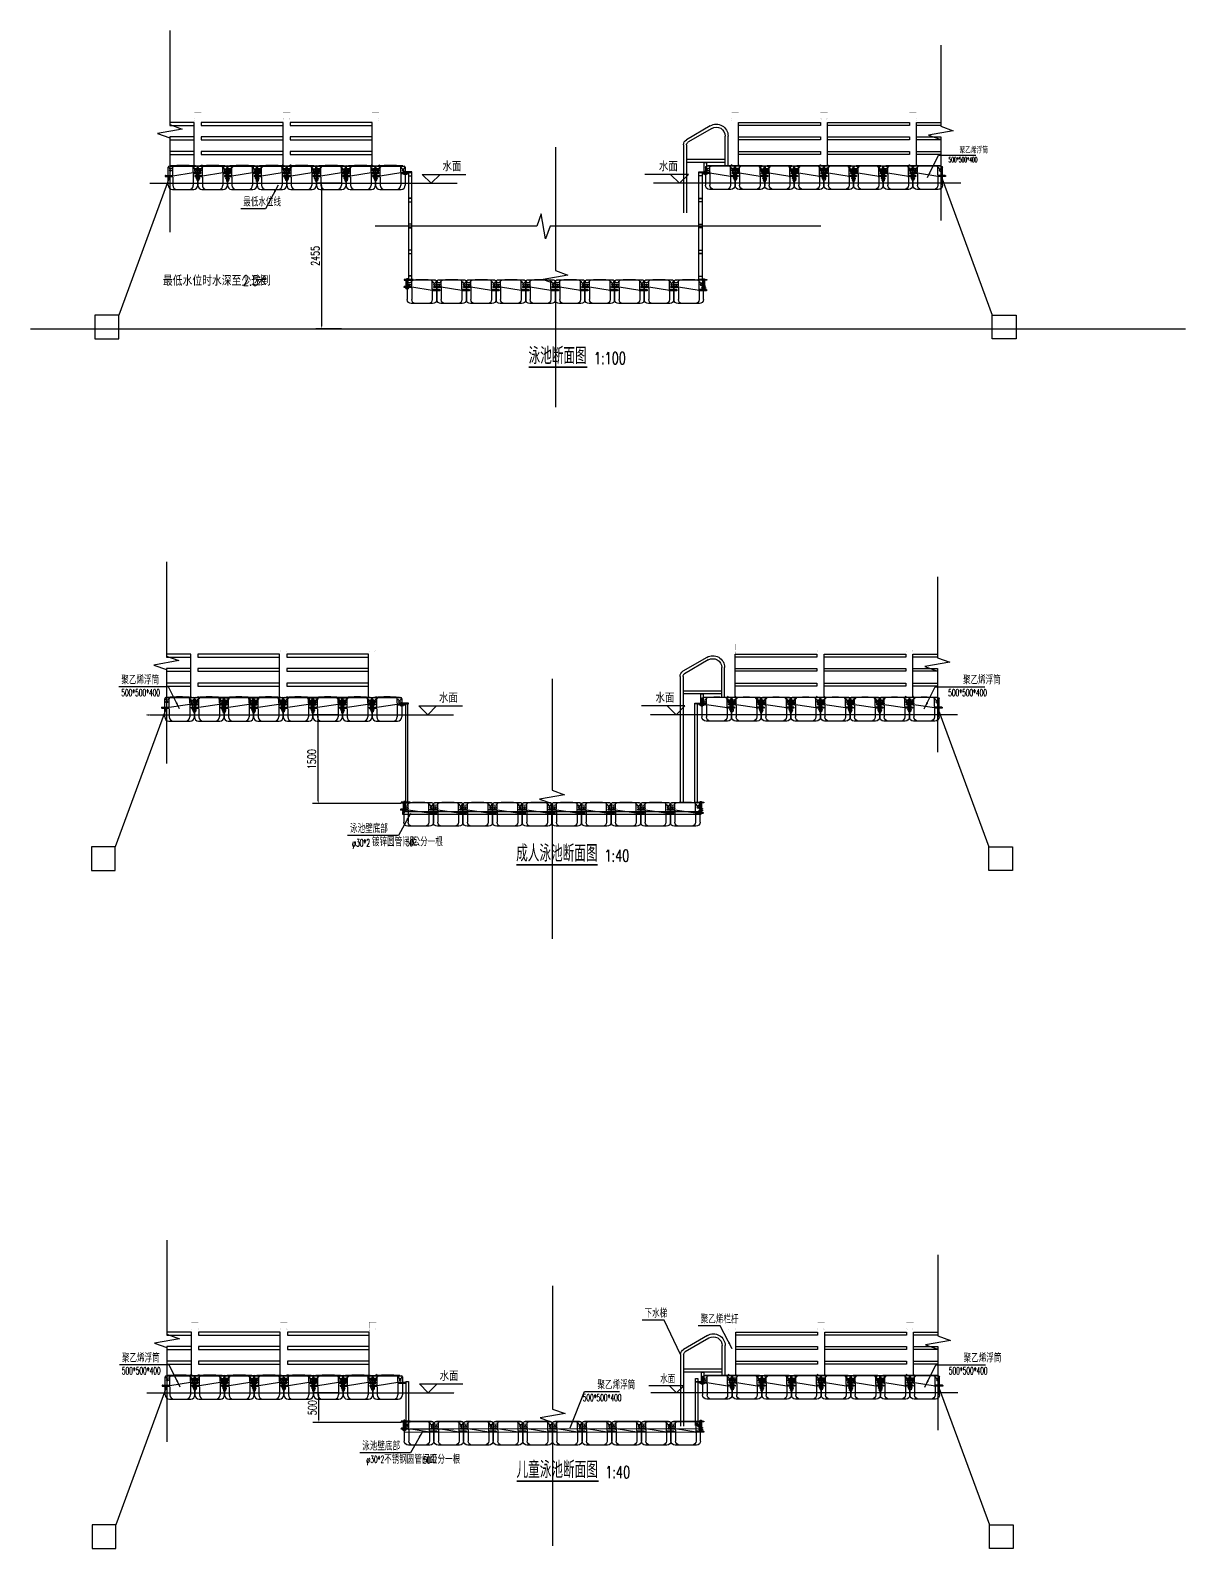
# Model space of a CAD drawing. Header units: millimetres. Extents: x 20612 to 342768, y 65775 to 156976.
# Drawn here: x 295787 to 315279, y 92150 to 117776 of the extents above; entities that cross this region are included whole.
import ezdxf

# ---------------------------------------------------------------- set-up
doc = ezdxf.new("R2010")
doc.units = ezdxf.units.MM
doc.header["$LTSCALE"] = 10
doc.linetypes.add('Master Plan$0$DASHED', pattern=[0.75, 0.5, -0.25])
for name, color, linetype in [('50钢管', 3, 'Continuous'), ('CAMERA', 6, 'Continuous'), ('DIM_ELEV', 3, 'Continuous'), ('DIM_LEAD', 3, 'Continuous'), ('DIM_SYMB', 3, 'Continuous'), ('PUB_TEXT', 7, 'Continuous'), ('W-FLOAT_BOWL浮筒', 253, 'Continuous'), ('W-PLASTIC_RAILINGS塑木栏杆', 6, 'Continuous'), ('W-STEEL_FRAME钢架', 3, 'Continuous'), ('W-STEEL_KEEL钢龙骨', 5, 'Continuous'), ('景-通用-文字', 7, 'Continuous'), ('栏杆', 130, 'Continuous')]:
    doc.layers.add(name, color=color, linetype=linetype)
doc.styles.add('_TCH_DIM', font='SIMPLEX.shx', dxfattribs={"bigfont": 'hztxt.shx'})
doc.styles.get("Standard").update_dxf_attribs({"font": 'simplex.shx', "width": 0.8, "bigfont": 'hztxt.shx'})
doc.styles.add('STANDARD_T3', font='simplex.shx', dxfattribs={"width": 0.7, "bigfont": 'hztxt.shx'})
doc.dimstyles.new('W&&40', dxfattribs={"dimtxt": 140, "dimasz": 40, "dimexe": 100, "dimexo": 120, "dimgap": 40, "dimtad": 1, "dimdec": 0, "dimzin": 0, "dimdsep": 46, "dimtxsty": 'STANDARD_T3', "dimcen": 0.09, "dimclrd": 1, "dimclre": 1, "dimclrt": 7, "dimazin": 2, "dimtfac": 1, "dimtdec": 0, "dimtix": 1, "dimtmove": 2, "dimatfit": 3, "dimfxl": 100, "dimtolj": 1, "dimtzin": 0, "dimarcsym": 0})

# ---------------------------------------------------------------- blocks, each defined once
blk = doc.blocks.new('$matou$00000005')
at = {"ltscale": 0.5}
for p, q in [((-302, 27, 0), (-302, 17, 0)), ((302, 81, 0), (302, 71, 0))]:
    blk.add_line(p, q, dxfattribs=at)
for p, q in [((-302, 22, 0), (-174, 22, 0)), ((-298, 31, 0), (-184, 31, 0)), ((-298, 13, 0), (-184, 13, 0)), ((-250, 31, 0), (-250, 171, 0)), ((-250, -134, 0), (-250, 13, 0)), ((-230, 191, 0), (230, 191, 0)), ((-209, 193, 0), (208, 193, 0)), ((-209, 193, 0), (-209, 191, 0)), ((-174, 41, 0), (-174, 171, 0)), ((174, 76, 0), (-174, 22, 0)), ((-174, 3, 0), (-174, -134, 0)), ((174, 95, 0), (174, 171, 0)), ((174, 76, 0), (302, 76, 0)), ((174, 57, 0), (174, -134, 0)), ((184, 85, 0), (298, 85, 0)), ((184, 67, 0), (298, 67, 0)), ((208, 193, 0), (208, 191, 0)), ((250, 171, 0), (250, 85, 0)), ((250, 67, 0), (250, -134, 0)), ((-180, -204, 0), (180, -204, 0))]:
    blk.add_line(p, q)
for centre, start, end in [((-298, 27, 0), 90, 180), ((298, 81, 0), 0, 90)]:
    blk.add_arc(centre, 4, start, end, dxfattribs=at)
for centre, radius, start, end in [((-298, 17, 0), 4, 180, 270), ((-230, 171, 0), 20, 90, 180), ((0, -1972, 0), 2175, 84.5043, 95.4957), ((-184, 41, 0), 10, 270, 0), ((-184, 3, 0), 10, 0, 90), ((-154, 171, 0), 20, 90, 180), ((154, 171, 0), 20, 0, 90), ((184, 95, 0), 10, 180, 270), ((184, 57, 0), 10, 90, 180), ((230, 171, 0), 20, 0, 90), ((298, 71, 0), 4, 270, 0), ((-180, -134, 0), 70, 180, 270), ((-104, -134, 0), 70, 180, 270), ((104, -134, 0), 70, 270, 0), ((180, -134, 0), 70, 270, 0)]:
    blk.add_arc(centre, radius, start, end)
at = {"extrusion": (0, 0, -1)}
blk.add_ellipse((-212, 171, 0), major_axis=(-30.4, 0), ratio=0.921809, start_param=3.141593, end_param=6.283185, dxfattribs=at)
blk.add_ellipse((-212, 117, 0), major_axis=(-16, 0), ratio=0.75)
blk.add_ellipse((212, 172, 0), major_axis=(30.4, 0.1), ratio=0.921809, start_param=3.141593, end_param=6.283185)
blk.add_ellipse((212, 117, 0), major_axis=(16, 0), ratio=0.75, dxfattribs=at)
blk = doc.blocks.new('*U476')
at = {"layer": 'W-FLOAT_BOWL浮筒'}
blk.add_blockref('$matou$00000005', (0, 0, 0), dxfattribs=at)
blk = doc.blocks.new('*U477')
at = {"color": 0, "linetype": 'ByBlock', "lineweight": -2, "transparency": 16777216}
for p in [(0, 0), (500, 0), (1000, 0), (1500, 0), (2000, 0), (2500, 0), (3000, 0), (3500, 0)]:
    blk.add_blockref('*U476', p, dxfattribs=at)
blk = doc.blocks.new('xdljj')
at = {"layer": 'W-FLOAT_BOWL浮筒'}
for p, q in [((-79, 262), (79, 262)), ((-78, 264), (78, 264)), ((-78, 262), (-78, 264)), ((78, 262), (78, 264)), ((-86, 244), (-56, 217)), ((-52, 197), (-52, 210)), ((-49, 170), (-28, 153)), ((-43, 214), (42, 214)), ((-29, 56), (-29, 62)), ((-26, 65), (-24, 65)), ((-24, 47), (-24, 145)), ((-24, 47), (-18, 19)), ((-24, 47), (24, 47)), ((-19, 150), (19, 150)), ((-18, 19), (-18, 17)), ((-18, 17), (-16, 17)), ((-16, 17), (16, 17)), ((-6, 56), (-6, 61)), ((6, 56), (6, 61)), ((16, 17), (18, 17)), ((24, 47), (18, 19)), ((18, 19), (18, 17)), ((24, 47), (24, 145)), ((26, 65), (24, 65)), ((49, 170), (28, 153)), ((29, 56), (29, 62)), ((52, 197), (52, 210)), ((86, 244), (56, 217))]:
    blk.add_line(p, q, dxfattribs=at)
blk.add_lwpolyline([(-6, 266), (-6, 0), (6, 0), (6, 266)], dxfattribs=at)
for points in [[(-10, 15), (10, 15), (10, 5), (-10, 5)], [(-9, 17), (9, 17), (9, 15), (-9, 15)], [(-6, 15), (6, 15), (6, 5), (-6, 5)]]:
    blk.add_lwpolyline(points, close=True, dxfattribs=at)
for centre, radius, start, end in [((-79, 252), 10, 90, 228.0009), ((0, -1237), 1503, 87.0435, 92.9565), ((79, 252), 10, 311.9991, 90), ((-44, 187), 13.5, 126.5657, 231), ((-62, 210), 10, 0, 48.0009), ((-35, 171), 31.4, 56.4166, 122.8531), ((-34, 203), 31.4, 236.1381, 303.5569), ((-43, 178), 10, 184.1479, 231), ((-26, 62), 3, 90, 180), ((-34, 145), 10, 0, 51), ((-16, 20), 2.5, 191.3099, 270), ((-25, 187), 13.5, 308.3696, 51.9011), ((-3, 61), 3, 115.3769, 180), ((0, 55), 10, 64.6231, 115.3769), ((3, 61), 3, 0, 64.6231), ((25, 187), 13.5, 128.0989, 231.6304), ((16, 20), 2.5, 270, 348.6901), ((35, 172), 31.3, 57.1287, 123.6019), ((34, 203), 31.4, 236.4385, 303.8665), ((34, 145), 10, 129, 180), ((26, 62), 3, 0, 90), ((42, 178), 10, 309, 355.8521), ((62, 210), 10, 131.9991, 180), ((44, 187), 13.5, 309, 53.4343)]:
    blk.add_arc(centre, radius, start, end, dxfattribs=at)
for centre, major_axis, start_param, end_param in [((-23, 56), (0, -9), 4.712389, 6.115737), ((0, 56), (0, 9), 1.570796, 4.712389)]:
    blk.add_ellipse(centre, major_axis=major_axis, ratio=0.666667, start_param=start_param, end_param=end_param, dxfattribs=at)
at = {"layer": 'W-FLOAT_BOWL浮筒', "extrusion": (0, 0, -1)}
blk.add_ellipse((23, 56), major_axis=(0, -9), ratio=0.666667, start_param=4.712389, end_param=6.115737, dxfattribs=at)
blk = doc.blocks.new('ljj1')
at = {"layer": 'W-FLOAT_BOWL浮筒'}
blk.add_line((-6, 53), (6, 53), dxfattribs=at)
for points in [[(-10, 53), (10, 53), (10, 63), (-10, 63)], [(-10, 15), (10, 15), (10, 5), (-10, 5)], [(-8, 53), (8, 53), (8, 63), (-8, 63)], [(-6, 15), (6, 15), (6, 5), (-6, 5)]]:
    blk.add_lwpolyline(points, close=True, dxfattribs=at)
blk.add_lwpolyline([(-6, 53), (-6, 0), (6, 0), (6, 53)], dxfattribs=at)
blk = doc.blocks.new('*U462')
at = {"layer": 'W-STEEL_KEEL钢龙骨'}
for points in [[(-30, -30), (30, -30), (30, 30), (-30, 30)], [(-28.5, -28.5), (28.5, -28.5), (28.5, 28.5), (-28.5, 28.5)]]:
    blk.add_lwpolyline(points, close=True, dxfattribs=at)
blk = doc.blocks.new('*U463')
at = {"layer": 'W-FLOAT_BOWL浮筒', "color": 0, "linetype": 'ByBlock', "lineweight": -2, "transparency": 16777216}
for p in [(0, 0), (0, -437), (0, -874), (0, -1311), (0, -1748)]:
    blk.add_blockref('*U462', p, dxfattribs=at)
blk = doc.blocks.new('jyxlg')
for p, q in [((0, -896), (0, -221)), ((-26, -917), (4, -944)), ((-19, -900), (139, -900)), ((8, -964), (8, -952)), ((11, -992), (32, -1009)), ((17, -947), (102, -947)), ((36, -1114), (36, -1016)), ((41, -1012), (79, -1012)), ((84, -1114), (84, -1016)), ((109, -992), (88, -1009)), ((112, -964), (112, -952)), ((146, -917), (116, -944)), ((31, -1106), (31, -1100)), ((34, -1096), (36, -1096)), ((36, -1114), (42, -1142)), ((36, -1114), (84, -1114)), ((44, -1144), (76, -1144)), ((54, -1106), (54, -1100)), ((66, -1106), (66, -1100)), ((84, -1114), (78, -1142)), ((86, -1096), (84, -1096)), ((89, -1106), (89, -1100))]:
    blk.add_line(p, q)
at = {"ltscale": 0.1}
for p, q in [((42, -1142), (42, -1144)), ((42, -1144), (44, -1144)), ((76, -1144), (78, -1144)), ((78, -1142), (78, -1144))]:
    blk.add_line(p, q, dxfattribs=at)
at = {"const_width": 1}
blk.add_lwpolyline([(0, 0), (120, 0), (120, -100, 1), (120, -100, 1), (120, -130), (120, -900), (0, -900), (0, -130, 1), (0, -100), (0, 0)], format="xyb", dxfattribs=at)
for centre, radius, start, end in [((-19, -910), 10, 90, 228.0009), ((-29, -872), 29.3, 283.8703, 349.7537), ((16, -974), 13.5, 126.5657, 231), ((-2, -952), 10, 0, 48.0009), ((25, -990), 31.4, 56.4166, 122.8531), ((26, -959), 31.4, 236.1381, 303.5569), ((17, -984), 10, 184.1479, 231), ((26, -1016), 10, 0, 51), ((35, -974), 13.5, 308.3696, 51.9011), ((85, -974), 13.5, 128.0989, 231.6304), ((95, -990), 31.3, 57.1287, 123.6019), ((94, -959), 31.4, 236.4385, 303.8665), ((94, -1016), 10, 129, 180), ((102, -984), 10, 309, 355.8521), ((122, -952), 10, 131.9991, 180), ((104, -974), 13.5, 309, 53.4343), ((149, -872), 29.3, 190.2463, 256.1297), ((139, -910), 10, 311.9991, 90), ((34, -1100), 3, 90, 180), ((44, -1142), 2.5, 191.3099, 270), ((57, -1100), 3, 115.3769, 180), ((60, -1106), 10, 64.6231, 115.3769), ((63, -1100), 3, 0, 64.6231), ((76, -1142), 2.5, 270, 348.6901), ((86, -1100), 3, 0, 90)]:
    blk.add_arc(centre, radius, start, end)
for centre, major_axis, start_param, end_param in [((37, -1106), (0, -9), 4.712389, 6.115737), ((60, -1106), (0, 9), 1.570796, 4.712389)]:
    blk.add_ellipse(centre, major_axis=major_axis, ratio=0.666667, start_param=start_param, end_param=end_param)
at = {"extrusion": (0, 0, -1)}
blk.add_ellipse((83, -1106), major_axis=(0, -9), ratio=0.666667, start_param=4.712389, end_param=6.115737, dxfattribs=at)
blk = doc.blocks.new('*U466')
at = {"layer": 'W-FLOAT_BOWL浮筒'}
blk.add_blockref('jyxlg', (-60, 572.25), dxfattribs=at)
blk = doc.blocks.new('*U467')
at = {"layer": 'W-FLOAT_BOWL浮筒', "color": 0, "linetype": 'ByBlock', "lineweight": -2, "transparency": 16777216}
for p in [(0, 0), (1500, 0), (3000, 0)]:
    blk.add_blockref('*U466', p, dxfattribs=at)
blk = doc.blocks.new('XST')
at = {"layer": '栏杆'}
for p, q in [((276, 624), (678, 389)), ((301, 667), (703, 432)), ((0, 0), (0, 495)), ((50, 0), (50, 495)), ((702, 346), (702, -802)), ((752, 346), (752, -802)), ((50, 99), (702, 99)), ((50, 49), (702, 49))]:
    blk.add_line(p, q, dxfattribs=at)
blk.add_lwpolyline([(363, -108), (403, -108), (403, 49), (363, 49)], close=True, dxfattribs=at)
for centre, radius, start, end in [((200, 495), 200, 59.6443, 180), ((200, 495), 150, 59.6443, 180), ((652, 346), 50, 0, 59.6443), ((652, 346), 100, 0, 59.6443)]:
    blk.add_arc(centre, radius, start, end, dxfattribs=at)
blk = doc.blocks.new('*U474')
at = {"layer": 'W-FLOAT_BOWL浮筒'}
blk.add_blockref('$matou$00000005', (0, 0, 0), dxfattribs=at)
blk = doc.blocks.new('*U475')
at = {"color": 0, "linetype": 'ByBlock', "lineweight": -2, "transparency": 16777216}
for p in [(0, 0), (500, 0), (1000, 0), (1500, 0), (2000, 0), (2500, 0), (3000, 0), (3500, 0)]:
    blk.add_blockref('*U474', p, dxfattribs=at)
blk = doc.blocks.new('*U470')
at = {"layer": 'W-STEEL_KEEL钢龙骨'}
for points in [[(-30, -30), (30, -30), (30, 30), (-30, 30)], [(-28.5, -28.5), (28.5, -28.5), (28.5, 28.5), (-28.5, 28.5)]]:
    blk.add_lwpolyline(points, close=True, dxfattribs=at)
blk = doc.blocks.new('*U471')
at = {"layer": 'W-FLOAT_BOWL浮筒', "color": 0, "linetype": 'ByBlock', "lineweight": -2, "transparency": 16777216}
for p in [(0, 0), (0, -437.5), (0, -875), (0, -1312.5), (0, -1750)]:
    blk.add_blockref('*U470', p, dxfattribs=at)
blk = doc.blocks.new('*U468')
at = {"layer": 'W-FLOAT_BOWL浮筒'}
blk.add_blockref('jyxlg', (-60, 572.25), dxfattribs=at)
blk = doc.blocks.new('*U469')
at = {"layer": 'W-FLOAT_BOWL浮筒', "color": 0, "linetype": 'ByBlock', "lineweight": -2, "transparency": 16777216}
for p in [(0, 0), (1500, 0), (3000, 0)]:
    blk.add_blockref('*U468', p, dxfattribs=at)
blk = doc.blocks.new('*D502')
at = {"layer": 'Defpoints', "color": 0, "transparency": 16777216}
for p in [(300703, 115196), (301158, 115196), (301158, 112741)]:
    blk.add_point(p, dxfattribs=at)
at = {"layer": 'W-FLOAT_BOWL浮筒', "color": 1, "lineweight": -2, "transparency": 16777216}
for p, q in [((301038, 115196), (300603, 115196)), ((300703, 112781), (300703, 115156)), ((301038, 112741), (300603, 112741))]:
    blk.add_line(p, q, dxfattribs=at)
at = {"layer": 'W-FLOAT_BOWL浮筒', "color": 1, "transparency": 16777216}
for points in [[(300696, 115156), (300710, 115156), (300703, 115196)], [(300696, 112781), (300710, 112781), (300703, 112741)]]:
    blk.add_solid(points, dxfattribs=at)
at = {"layer": 'W-FLOAT_BOWL浮筒', "color": 7, "transparency": 16777216, "insert": (300593, 113969), "char_height": 140, "attachment_point": 5, "rotation": 90, "style": 'STANDARD_T3'}
blk.add_mtext('\\A1;2455', dxfattribs=at)
blk = doc.blocks.new('*U486')
at = {"layer": 'W-FLOAT_BOWL浮筒'}
blk.add_blockref('$matou$00000005', (0, 0, 0), dxfattribs=at)
blk = doc.blocks.new('*U487')
at = {"color": 0, "linetype": 'ByBlock', "lineweight": -2, "transparency": 16777216}
for p in [(0, 0), (500, 0), (1000, 0), (1500, 0), (2000, 0), (2500, 0), (3000, 0), (3500, 0)]:
    blk.add_blockref('*U486', p, dxfattribs=at)
blk = doc.blocks.new('*U480')
at = {"layer": 'W-FLOAT_BOWL浮筒'}
blk.add_blockref('jyxlg', (-60, 572.25), dxfattribs=at)
blk = doc.blocks.new('*U481')
at = {"layer": 'W-FLOAT_BOWL浮筒', "color": 0, "linetype": 'ByBlock', "lineweight": -2, "transparency": 16777216}
for p in [(0, 0), (1500, 0), (3000, 0)]:
    blk.add_blockref('*U480', p, dxfattribs=at)
blk = doc.blocks.new('*U484')
at = {"layer": 'W-FLOAT_BOWL浮筒'}
blk.add_blockref('$matou$00000005', (0, 0, 0), dxfattribs=at)
blk = doc.blocks.new('*U485')
at = {"color": 0, "linetype": 'ByBlock', "lineweight": -2, "transparency": 16777216}
for p in [(0, 0), (500, 0), (1000, 0), (1500, 0), (2000, 0), (2500, 0), (3000, 0), (3500, 0)]:
    blk.add_blockref('*U484', p, dxfattribs=at)
blk = doc.blocks.new('*U482')
at = {"layer": 'W-FLOAT_BOWL浮筒'}
blk.add_blockref('jyxlg', (-60, 572.25), dxfattribs=at)
blk = doc.blocks.new('*U483')
at = {"layer": 'W-FLOAT_BOWL浮筒', "color": 0, "linetype": 'ByBlock', "lineweight": -2, "transparency": 16777216}
for p in [(0, 0), (1500, 0), (3000, 0)]:
    blk.add_blockref('*U482', p, dxfattribs=at)
blk = doc.blocks.new('*D500')
at = {"layer": 'Defpoints', "color": 0, "transparency": 16777216}
for p in [(300645, 106224), (301099, 106224), (302155, 104725)]:
    blk.add_point(p, dxfattribs=at)
at = {"layer": 'W-FLOAT_BOWL浮筒', "color": 1, "lineweight": -2, "transparency": 16777216}
for p, q in [((300979, 106224), (300545, 106224)), ((300645, 104765), (300645, 106184)), ((302035, 104725), (300545, 104725))]:
    blk.add_line(p, q, dxfattribs=at)
at = {"layer": 'W-FLOAT_BOWL浮筒', "color": 1, "transparency": 16777216}
for points in [[(300638, 106184), (300651, 106184), (300645, 106224)], [(300638, 104765), (300651, 104765), (300645, 104725)]]:
    blk.add_solid(points, dxfattribs=at)
at = {"layer": 'W-FLOAT_BOWL浮筒', "color": 7, "transparency": 16777216, "insert": (300535, 105475), "char_height": 140, "attachment_point": 5, "rotation": 90, "style": 'STANDARD_T3'}
blk.add_mtext('\\A1;1500', dxfattribs=at)
blk = doc.blocks.new('*U492')
at = {"layer": 'W-FLOAT_BOWL浮筒'}
blk.add_blockref('$matou$00000005', (0, 0, 0), dxfattribs=at)
blk = doc.blocks.new('*U493')
at = {"color": 0, "linetype": 'ByBlock', "lineweight": -2, "transparency": 16777216}
for p in [(0, 0), (500, 0), (1000, 0), (1500, 0), (2000, 0), (2500, 0), (3000, 0), (3500, 0)]:
    blk.add_blockref('*U492', p, dxfattribs=at)
blk = doc.blocks.new('lj')
at = {"layer": 'W-FLOAT_BOWL浮筒'}
blk.add_line((-6, 174), (6, 174), dxfattribs=at)
for points in [[(-10, 174), (10, 174), (10, 184), (-10, 184)], [(-10, 15), (10, 15), (10, 5), (-10, 5)], [(-8, 174), (8, 174), (8, 184), (-8, 184)], [(-6, 15), (6, 15), (6, 5), (-6, 5)]]:
    blk.add_lwpolyline(points, close=True, dxfattribs=at)
blk.add_lwpolyline([(-6, 174), (-6, 0), (6, 0), (6, 174)], dxfattribs=at)
blk = doc.blocks.new('*U496')
at = {"layer": 'W-FLOAT_BOWL浮筒'}
blk.add_blockref('jyxlg', (-60, 572.25), dxfattribs=at)
blk = doc.blocks.new('*U497')
at = {"layer": 'W-FLOAT_BOWL浮筒', "color": 0, "linetype": 'ByBlock', "lineweight": -2, "transparency": 16777216}
for p in [(0, 0), (1500, 0), (3000, 0)]:
    blk.add_blockref('*U496', p, dxfattribs=at)
blk = doc.blocks.new('*U490')
at = {"layer": 'W-FLOAT_BOWL浮筒'}
blk.add_blockref('$matou$00000005', (0, 0, 0), dxfattribs=at)
blk = doc.blocks.new('*U491')
at = {"color": 0, "linetype": 'ByBlock', "lineweight": -2, "transparency": 16777216}
for p in [(0, 0), (500, 0), (1000, 0), (1500, 0), (2000, 0), (2500, 0), (3000, 0), (3500, 0)]:
    blk.add_blockref('*U490', p, dxfattribs=at)
blk = doc.blocks.new('*U498')
at = {"layer": 'W-FLOAT_BOWL浮筒'}
blk.add_blockref('jyxlg', (-60, 572.25), dxfattribs=at)
blk = doc.blocks.new('*U499')
at = {"layer": 'W-FLOAT_BOWL浮筒', "color": 0, "linetype": 'ByBlock', "lineweight": -2, "transparency": 16777216}
for p in [(0, 0), (1500, 0), (3000, 0)]:
    blk.add_blockref('*U498', p, dxfattribs=at)
blk = doc.blocks.new('*D501')
at = {"layer": 'Defpoints', "color": 0, "transparency": 16777216}
for p in [(300654, 94779), (301109, 94779), (302165, 94279)]:
    blk.add_point(p, dxfattribs=at)
at = {"layer": 'DIM_LEAD', "color": 1, "lineweight": -2, "transparency": 16777216}
for p, q in [((300989, 94779), (300554, 94779)), ((300654, 94319), (300654, 94739)), ((302045, 94279), (300554, 94279))]:
    blk.add_line(p, q, dxfattribs=at)
at = {"layer": 'DIM_LEAD', "color": 1, "transparency": 16777216}
for points in [[(300648, 94739), (300661, 94739), (300654, 94779)], [(300648, 94319), (300661, 94319), (300654, 94279)]]:
    blk.add_solid(points, dxfattribs=at)
at = {"layer": 'DIM_LEAD', "color": 7, "transparency": 16777216, "insert": (300544, 94529), "char_height": 140, "attachment_point": 5, "rotation": 90, "style": 'STANDARD_T3'}
blk.add_mtext('\\A1;500', dxfattribs=at)
blk = doc.blocks.new('*U529')
at = {"layer": 'W-FLOAT_BOWL浮筒'}
blk.add_blockref('$matou$00000005', (0, 0, 0), dxfattribs=at)
blk = doc.blocks.new('*U530')
at = {"color": 0, "linetype": 'ByBlock', "lineweight": -2, "transparency": 16777216}
for p in [(0, 0), (500, 0), (1000, 0), (1500, 0), (2000, 0), (2500, 0), (3000, 0), (3500, 0), (4000, 0), (4500, 0)]:
    blk.add_blockref('*U529', p, dxfattribs=at)
blk = doc.blocks.new('*U531')
at = {"layer": 'W-FLOAT_BOWL浮筒'}
blk.add_blockref('$matou$00000005', (0, 0, 0), dxfattribs=at)
blk = doc.blocks.new('*U532')
at = {"color": 0, "linetype": 'ByBlock', "lineweight": -2, "transparency": 16777216}
for p in [(0, 0), (500, 0), (1000, 0), (1500, 0), (2000, 0), (2500, 0), (3000, 0), (3500, 0), (4000, 0), (4500, 0)]:
    blk.add_blockref('*U531', p, dxfattribs=at)
blk = doc.blocks.new('*U533')
at = {"layer": 'W-FLOAT_BOWL浮筒'}
blk.add_blockref('$matou$00000005', (0, 0, 0), dxfattribs=at)
blk = doc.blocks.new('*U534')
at = {"color": 0, "linetype": 'ByBlock', "lineweight": -2, "transparency": 16777216}
for p in [(0, 0), (500, 0), (1000, 0), (1500, 0), (2000, 0), (2500, 0), (3000, 0), (3500, 0), (4000, 0), (4500, 0)]:
    blk.add_blockref('*U533', p, dxfattribs=at)

msp = doc.modelspace()

# ---------------------------------------------------------------- linework, layer by layer
for points in [[(298140.2, 115316.6), (297276.5, 112967.3)], [(311152.9, 115316.6), (312016.7, 112967.3)], [(298081.8, 106344.8), (297218, 103995.5)], [(311094.5, 106344.8), (311958.3, 103995.5)], [(298091.6, 94899.5), (297227.9, 92550.2)], [(311104.4, 94899.5), (311968.1, 92550.2)]]:
    msp.add_lwpolyline(points)
for points in [[(296876.5, 112567.3), (297276.5, 112567.3), (297276.5, 112967.3), (296876.5, 112967.3)], [(312416.7, 112567.3), (312016.7, 112567.3), (312016.7, 112967.3), (312416.7, 112967.3)], [(296818, 103595.5), (297218, 103595.5), (297218, 103995.5), (296818, 103995.5)], [(312358.3, 103595.5), (311958.3, 103595.5), (311958.3, 103995.5), (312358.3, 103995.5)], [(296827.9, 92150.2), (297227.9, 92150.2), (297227.9, 92550.2), (296827.9, 92550.2)], [(312368.1, 92150.2), (311968.1, 92150.2), (311968.1, 92550.2), (312368.1, 92550.2)]]:
    msp.add_lwpolyline(points, close=True)
at = {"layer": '50钢管'}
for points in [[(302114.9, 106418.3), (302114.9, 104748.1), (302154.9, 104748.1), (302154.9, 106418.3)], [(302069.6, 104540.7), (302069.6, 104590.7), (307097.8, 104593.8), (307097.8, 104543.8)], [(307007.2, 94229.6), (307007.2, 95023), (307047.2, 95023), (307047.2, 94229.1)], [(307101.5, 94173.1), (302930, 94168.5), (302095.5, 94168.5), (302095.5, 94118.5), (307101.5, 94123.5)]]:
    msp.add_lwpolyline(points, close=True, dxfattribs=at)
for points in [[(306997.4, 106418.3), (307037.4, 106418.3), (307037.4, 104748.3)], [(306997.4, 104748.3), (306997.4, 106418.3)], [(302124.7, 94972.5), (302164.7, 94973), (302164.7, 94228.4), (302124.7, 94228.4), (302124.7, 94973)]]:
    msp.add_lwpolyline(points, dxfattribs=at)
at = {"layer": 'DIM_ELEV'}
for p, q in [((302549.5, 115196.2), (302399.5, 115346.2)), ((302399.5, 115346.2), (303133.3, 115346.2)), ((302549.5, 115196.2), (302699.5, 115346.2)), ((306888.6, 115346.2), (306154.8, 115346.2)), ((306738.6, 115196.2), (306588.6, 115346.2)), ((306738.6, 115196.2), (306888.6, 115346.2)), ((302491.1, 106224.4), (302341.1, 106374.4)), ((302341.1, 106374.4), (303074.9, 106374.4)), ((302491.1, 106224.4), (302641.1, 106374.4)), ((306830.2, 106374.4), (306096.4, 106374.4)), ((306680.2, 106224.4), (306530.2, 106374.4)), ((306680.2, 106224.4), (306830.2, 106374.4)), ((302500.9, 94779.1), (302350.9, 94929.1)), ((302350.9, 94929.1), (303084.7, 94929.1)), ((302500.9, 94779.1), (302650.9, 94929.1))]:
    msp.add_line(p, q, dxfattribs=at)
at = {"layer": 'DIM_LEAD'}
for p, q in [((310926.1, 115294.6), (311111.8, 115670.1)), ((311111.8, 115670.1), (311741.1, 115670.1)), ((299966.3, 115161.1), (299753.9, 114764.9)), ((299753.9, 114764.9), (299335.3, 114764.9)), ((298117.9, 106698.3), (297278.8, 106698.3)), ((298303.6, 106322.8), (298117.9, 106698.3)), ((310867.7, 106322.8), (311053.3, 106698.3)), ((311053.3, 106698.3), (311892.4, 106698.3)), ((302200.2, 104557.8), (301995.7, 104189.1)), ((301995.7, 104189.1), (301137.9, 104189.1)), ((306481, 96006.6), (306107.2, 96006.6)), ((306758.1, 95426.6), (306481, 96006.6)), ((307425.7, 95908.8), (307054.4, 95908.8)), ((307628.6, 95520.4), (307425.7, 95908.8)), ((298127.8, 95253.1), (297288.7, 95253.1)), ((298313.4, 94877.5), (298127.8, 95253.1)), ((310877.6, 94877.5), (311063.2, 95253.1)), ((311063.2, 95253.1), (311902.3, 95253.1)), ((306810.1, 94899.1), (306223, 94899.1)), ((306690.1, 94779.1), (306570.1, 94899.1)), ((306690.1, 94779.1), (306810.1, 94899.1)), ((304892.3, 94190.8), (305138, 94800.2)), ((305138, 94800.2), (305724.8, 94800.2)), ((302406.3, 94135.4), (302201.8, 93766.7)), ((302201.8, 93766.7), (301344, 93766.7))]:
    msp.add_line(p, q, dxfattribs=at)
for points in [[(310926.1, 115294.6, 0, 24, 0), (310966, 115375.2, 0, 0, 0)], [(299966.3, 115161.1, 0, 32, 0), (299909.6, 115055.3, 0, 0, 0)], [(298303.6, 106322.8, 0, 32, 0), (298250.4, 106430.3, 0, 0, 0)], [(310867.7, 106322.8, 0, 32, 0), (310920.9, 106430.3, 0, 0, 0)], [(302200.2, 104557.8, 0, 32, 0), (302142, 104452.9, 0, 0, 0)], [(307628.6, 95520.4, 0, 32, 0), (307573, 95626.7, 0, 0, 0)], [(298313.4, 94877.5, 0, 32, 0), (298260.3, 94985, 0, 0, 0)], [(310877.6, 94877.5, 0, 32, 0), (310930.7, 94985, 0, 0, 0)], [(304892.3, 94190.8, 0, 32, 0), (304937.1, 94302.1, 0, 0, 0)], [(302406.3, 94135.4, 0, 32, 0), (302348.1, 94030.5, 0, 0, 0)]]:
    msp.add_lwpolyline(points, format="xyseb", dxfattribs=at)
at = {"layer": 'DIM_SYMB'}
for points in [[(298140.2, 117776.2), (298140.2, 116186.6), (298350.2, 116110.1), (297930.2, 116036.1), (298140.2, 115961.6), (298140.2, 114372)], [(311147.9, 117526.3), (311147.9, 116159.2), (311357.9, 116082.8), (310937.9, 116008.7), (311147.9, 115934.2), (311147.9, 114567.1)], [(304646.6, 115805), (304646.6, 113723.2), (304856.6, 113646.8), (304436.6, 113572.7), (304646.6, 113498.2), (304646.6, 111416.4)], [(309125.1, 114469.9), (304555.6, 114469.9), (304479.2, 114259.9), (304405.2, 114679.9), (304330.6, 114469.9), (301603.2, 114469.9)], [(298081.8, 108804.4), (298081.8, 107214.8), (298291.8, 107138.3), (297871.8, 107064.3), (298081.8, 106989.8), (298081.8, 105400.2)], [(311089.5, 108554.5), (311089.5, 107187.4), (311299.5, 107111), (310879.5, 107036.9), (311089.5, 106962.4), (311089.5, 105595.3)], [(304588.1, 106833.2), (304588.1, 104951.4), (304798.1, 104875), (304378.1, 104800.9), (304588.1, 104726.4), (304588.1, 102444.7)], [(298091.6, 97359.1), (298091.6, 95769.5), (298301.6, 95693), (297881.6, 95619), (298091.6, 95544.5), (298091.6, 93954.9)], [(311099.4, 97109.2), (311099.4, 95742.1), (311309.4, 95665.7), (310889.4, 95591.6), (311099.4, 95517.1), (311099.4, 94150)], [(304598, 96587.7), (304598, 94506), (304808, 94429.5), (304388, 94355.5), (304598, 94281), (304598, 92199.2)]]:
    msp.add_lwpolyline(points, dxfattribs=at)
at = {"layer": 'DIM_SYMB', "const_width": 28}
for points in [[(304192.4, 112091.8), (305182.1, 112091.8)], [(303983.3, 103692.6), (305360.4, 103692.6)], [(303989.3, 93288.6), (305374.1, 93288.6)]]:
    msp.add_lwpolyline(points, dxfattribs=at)
at = {"layer": 'W-FLOAT_BOWL浮筒'}
msp.add_line((295786.6, 112741.1), (315278.7, 112741.1), dxfattribs=at)
for points in [[(298140.2, 116168.7), (298551, 116168.7), (298551, 116218.7), (298140.2, 116218.7)], [(298671, 116168.7), (300051, 116168.7), (300051, 116218.7), (298671, 116218.7)], [(300171, 116168.7), (301551, 116168.7), (301551, 116218.7), (300171, 116218.7)], [(309117.1, 116168.7), (307737.1, 116168.7), (307737.1, 116218.7), (309117.1, 116218.7)], [(310617.1, 116168.7), (309237.1, 116168.7), (309237.1, 116218.7), (310617.1, 116218.7)], [(311147.9, 116168.7), (310737.1, 116168.7), (310737.1, 116218.7), (311147.9, 116218.7)], [(298140.2, 115929.7), (298551, 115929.7), (298551, 115979.7), (298140.2, 115979.7)], [(298671, 115929.7), (300051, 115929.7), (300051, 115979.7), (298671, 115979.7)], [(300171, 115929.7), (301551, 115929.7), (301551, 115979.7), (300171, 115979.7)], [(309117.1, 115929.7), (307737.1, 115929.7), (307737.1, 115979.7), (309117.1, 115979.7)], [(310617.1, 115929.7), (309237.1, 115929.7), (309237.1, 115979.7), (310617.1, 115979.7)], [(311147.9, 115929.7), (310737.1, 115929.7), (310737.1, 115979.7), (311147.9, 115979.7)], [(298140.2, 115681.6), (298551, 115681.6), (298551, 115731.6), (298140.2, 115731.6)], [(298671, 115681.6), (300051, 115681.6), (300051, 115731.6), (298671, 115731.6)], [(300171, 115681.6), (301551, 115681.6), (301551, 115731.6), (300171, 115731.6)], [(309117.1, 115681.6), (307737.1, 115681.6), (307737.1, 115731.6), (309117.1, 115731.6)], [(310617.1, 115681.6), (309237.1, 115681.6), (309237.1, 115731.6), (310617.1, 115731.6)], [(311147.9, 115681.6), (310737.1, 115681.6), (310737.1, 115731.6), (311147.9, 115731.6)], [(302082, 115379.6), (302223.9, 115379.6), (302223.9, 115389.6), (302082, 115389.6)], [(302082, 115351.6), (302142, 115351.6), (302142, 115361.6), (302082, 115361.6)], [(307206.1, 115379.6), (307064.2, 115379.6), (307064.2, 115389.6), (307206.1, 115389.6)], [(307206.1, 115351.6), (307146.1, 115351.6), (307146.1, 115361.6), (307206.1, 115361.6)], [(302092.9, 113560.6), (302244.7, 113560.6), (302244.7, 113570.6), (302092.9, 113570.6)], [(302128.9, 113560.5), (302132.7, 113560.6), (302132.7, 113453.5), (302128.9, 113453.4)], [(302160.9, 113560.5), (302157.1, 113560.6), (302157.1, 113453.5), (302160.9, 113453.4)], [(307200.3, 113560.6), (307048.4, 113560.6), (307048.4, 113570.6), (307200.3, 113570.6)], [(307132.2, 113560.5), (307136.1, 113560.6), (307136.1, 113453.5), (307132.2, 113453.4)], [(307164.2, 113560.5), (307160.4, 113560.6), (307160.4, 113453.5), (307164.2, 113453.4)], [(302114.9, 113424), (302174.9, 113424), (302174.9, 113434), (302114.9, 113434)], [(302119.9, 113452.5), (302169.9, 113452.5), (302169.9, 113462.5), (302119.9, 113462.5)], [(307178.2, 113424), (307118.2, 113424), (307118.2, 113434), (307178.2, 113434)], [(307173.2, 113452.5), (307123.2, 113452.5), (307123.2, 113462.5), (307173.2, 113462.5)], [(298081.8, 107196.9), (298492.6, 107196.9), (298492.6, 107246.9), (298081.8, 107246.9)], [(298612.6, 107196.9), (299992.6, 107196.9), (299992.6, 107246.9), (298612.6, 107246.9)], [(300112.6, 107196.9), (301492.6, 107196.9), (301492.6, 107246.9), (300112.6, 107246.9)], [(309058.7, 107196.9), (307678.7, 107196.9), (307678.7, 107246.9), (309058.7, 107246.9)], [(310558.7, 107196.9), (309178.7, 107196.9), (309178.7, 107246.9), (310558.7, 107246.9)], [(311089.5, 107196.9), (310678.7, 107196.9), (310678.7, 107246.9), (311089.5, 107246.9)], [(298081.8, 106957.9), (298492.6, 106957.9), (298492.6, 107007.9), (298081.8, 107007.9)], [(298612.6, 106957.9), (299992.6, 106957.9), (299992.6, 107007.9), (298612.6, 107007.9)], [(300112.6, 106957.9), (301492.6, 106957.9), (301492.6, 107007.9), (300112.6, 107007.9)], [(309058.7, 106957.9), (307678.7, 106957.9), (307678.7, 107007.9), (309058.7, 107007.9)], [(310558.7, 106957.9), (309178.7, 106957.9), (309178.7, 107007.9), (310558.7, 107007.9)], [(311089.5, 106957.9), (310678.7, 106957.9), (310678.7, 107007.9), (311089.5, 107007.9)], [(298081.8, 106709.8), (298492.6, 106709.8), (298492.6, 106759.8), (298081.8, 106759.8)], [(298612.6, 106709.8), (299992.6, 106709.8), (299992.6, 106759.8), (298612.6, 106759.8)], [(300112.6, 106709.8), (301492.6, 106709.8), (301492.6, 106759.8), (300112.6, 106759.8)], [(309058.7, 106709.8), (307678.7, 106709.8), (307678.7, 106759.8), (309058.7, 106759.8)], [(310558.7, 106709.8), (309178.7, 106709.8), (309178.7, 106759.8), (310558.7, 106759.8)], [(311089.5, 106709.8), (310678.7, 106709.8), (310678.7, 106759.8), (311089.5, 106759.8)], [(302023.6, 106407.8), (302165.5, 106407.8), (302165.5, 106417.8), (302023.6, 106417.8)], [(302023.6, 106379.8), (302083.6, 106379.8), (302083.6, 106389.8), (302023.6, 106389.8)], [(307147.7, 106407.8), (307005.7, 106407.8), (307005.7, 106417.8), (307147.7, 106417.8)], [(307147.7, 106379.8), (307087.7, 106379.8), (307087.7, 106389.8), (307147.7, 106389.8)], [(302044.3, 104738.8), (302196.2, 104738.8), (302196.2, 104748.8), (302044.3, 104748.8)], [(302066.3, 104602.2), (302126.3, 104602.2), (302126.3, 104612.2), (302066.3, 104612.2)], [(302071.3, 104630.7), (302121.3, 104630.7), (302121.3, 104640.7), (302071.3, 104640.7)], [(302080.3, 104738.7), (302084.2, 104738.8), (302084.2, 104631.7), (302080.3, 104631.6)], [(302112.3, 104738.7), (302108.5, 104738.8), (302108.5, 104631.7), (302112.3, 104631.6)], [(307151.7, 104738.8), (306999.9, 104738.8), (306999.9, 104748.8), (307151.7, 104748.8)], [(307129.7, 104602.2), (307069.7, 104602.2), (307069.7, 104612.2), (307129.7, 104612.2)], [(307124.7, 104630.7), (307074.7, 104630.7), (307074.7, 104640.7), (307124.7, 104640.7)], [(307083.7, 104738.7), (307087.5, 104738.8), (307087.5, 104631.7), (307083.7, 104631.6)], [(307115.7, 104738.7), (307111.9, 104738.8), (307111.9, 104631.7), (307115.7, 104631.6)], [(298091.6, 95751.6), (298502.4, 95751.6), (298502.4, 95801.6), (298091.6, 95801.6)], [(298622.4, 95751.6), (300002.4, 95751.6), (300002.4, 95801.6), (298622.4, 95801.6)], [(300122.4, 95751.6), (301502.4, 95751.6), (301502.4, 95801.6), (300122.4, 95801.6)], [(309068.6, 95751.6), (307688.6, 95751.6), (307688.6, 95801.6), (309068.6, 95801.6)], [(310568.6, 95751.6), (309188.6, 95751.6), (309188.6, 95801.6), (310568.6, 95801.6)], [(311099.4, 95751.6), (310688.6, 95751.6), (310688.6, 95801.6), (311099.4, 95801.6)], [(298091.6, 95512.7), (298502.4, 95512.7), (298502.4, 95562.7), (298091.6, 95562.7)], [(298622.4, 95512.7), (300002.4, 95512.7), (300002.4, 95562.7), (298622.4, 95562.7)], [(300122.4, 95512.7), (301502.4, 95512.7), (301502.4, 95562.7), (300122.4, 95562.7)], [(309068.6, 95512.7), (307688.6, 95512.7), (307688.6, 95562.7), (309068.6, 95562.7)], [(310568.6, 95512.7), (309188.6, 95512.7), (309188.6, 95562.7), (310568.6, 95562.7)], [(311099.4, 95512.7), (310688.6, 95512.7), (310688.6, 95562.7), (311099.4, 95562.7)], [(298091.6, 95264.5), (298502.4, 95264.5), (298502.4, 95314.5), (298091.6, 95314.5)], [(298622.4, 95264.5), (300002.4, 95264.5), (300002.4, 95314.5), (298622.4, 95314.5)], [(300122.4, 95264.5), (301502.4, 95264.5), (301502.4, 95314.5), (300122.4, 95314.5)], [(309068.6, 95264.5), (307688.6, 95264.5), (307688.6, 95314.5), (309068.6, 95314.5)], [(310568.6, 95264.5), (309188.6, 95264.5), (309188.6, 95314.5), (310568.6, 95314.5)], [(311099.4, 95264.5), (310688.6, 95264.5), (310688.6, 95314.5), (311099.4, 95314.5)], [(307157.6, 94962.5), (307015.6, 94962.5), (307015.6, 94972.5), (307157.6, 94972.5)], [(307157.6, 94934.5), (307097.6, 94934.5), (307097.6, 94944.5), (307157.6, 94944.5)], [(302044.3, 94292.6), (302196.2, 94292.6), (302196.2, 94302.6), (302044.3, 94302.6)], [(302066.3, 94156), (302126.3, 94156), (302126.3, 94166), (302066.3, 94166)], [(302071.3, 94184.5), (302121.3, 94184.5), (302121.3, 94194.5), (302071.3, 94194.5)], [(302080.3, 94292.5), (302084.2, 94292.6), (302084.2, 94185.5), (302080.3, 94185.4)], [(302112.3, 94292.5), (302108.5, 94292.6), (302108.5, 94185.5), (302112.3, 94185.4)], [(307151.7, 94292.6), (306999.9, 94292.6), (306999.9, 94302.6), (307151.7, 94302.6)], [(307129.7, 94156), (307069.7, 94156), (307069.7, 94166), (307129.7, 94166)], [(307124.7, 94184.5), (307074.7, 94184.5), (307074.7, 94194.5), (307124.7, 94194.5)], [(307083.7, 94292.5), (307087.5, 94292.6), (307087.5, 94185.5), (307083.7, 94185.4)], [(307115.7, 94292.5), (307111.9, 94292.6), (307111.9, 94185.5), (307115.7, 94185.4)]]:
    msp.add_lwpolyline(points, close=True, dxfattribs=at)
at = {"layer": 'W-PLASTIC_RAILINGS塑木栏杆', "color": 4}
for points in [[(306748.2, 105724), (306748.2, 104738.3)], [(306798.2, 105724), (306798.2, 104738.3)], [(306758.1, 94278.7), (306758.1, 94218.1)], [(306808.1, 94278.7), (306808.1, 94218.1)]]:
    msp.add_lwpolyline(points, dxfattribs=at)
at = {"layer": 'W-STEEL_FRAME钢架'}
for points in [[(302164.1, 113572.1), (302224.1, 113572.1), (302224.1, 115379.6), (302164.1, 115379.6)], [(307124.1, 113569.6), (307064.1, 113569.6), (307064.1, 115379.6), (307124.1, 115379.6)]]:
    msp.add_lwpolyline(points, close=True, dxfattribs=at)
at = {"layer": '景-通用-文字', "linetype": 'Master Plan$0$DASHED'}
for p, q in [((297802.1, 115196.2), (302986, 115196.2)), ((311486, 115196.2), (306302.1, 115196.2)), ((297743.7, 106224.4), (302927.6, 106224.4)), ((311427.6, 106224.4), (306243.7, 106224.4)), ((297753.6, 94779.1), (302937.5, 94779.1)), ((311437.4, 94779.1), (306253.5, 94779.1))]:
    msp.add_line(p, q, dxfattribs=at)

# ---------------------------------------------------------------- block references
for name, p in [('*U477', (298362, 115294.6)), ('*U487', (298303.6, 106322.8)), ('*U493', (298313.4, 94877.5))]:
    msp.add_blockref(name, p)
at = {"xscale": -1}
for name, p in [('*U475', (310926.1, 115294.6)), ('*U534', (306894.1, 113368.6)), ('*U485', (310867.7, 106322.8)), ('*U532', (306835.6, 104546.8)), ('*U491', (310877.6, 94877.5)), ('*U530', (306845.5, 94100.6))]:
    msp.add_blockref(name, p, dxfattribs=at)
at = {"layer": 'CAMERA'}
for p in [(299112, 115220.9), (299612, 115220.9), (300612, 115220.9), (301112, 115220.9), (299053.6, 106249.1), (299553.6, 106249.1), (300553.6, 106249.1), (301053.6, 106249.1), (299063.4, 94803.8), (299563.4, 94803.8), (300563.4, 94803.8), (301063.4, 94803.8)]:
    msp.add_blockref('xdljj', p, dxfattribs=at)
at = {"layer": 'CAMERA', "xscale": -1}
for p in [(308176.1, 115220.9), (308676.1, 115220.9), (309676.1, 115220.9), (310176.1, 115220.9), (308117.7, 106249.1), (308617.7, 106249.1), (309617.7, 106249.1), (310117.7, 106249.1), (308127.6, 94803.8), (308627.6, 94803.8), (309627.6, 94803.8), (310127.6, 94803.8)]:
    msp.add_blockref('xdljj', p, dxfattribs=at)
at = {"layer": 'W-FLOAT_BOWL浮筒'}
for name, p in [('*U467', (298611, 115817.4)), ('ljj1', (302112, 115336.6)), ('*U463', (302194.1, 115349.6)), ('lj', (302144.9, 113400.5)), ('*U481', (298552.6, 106845.6)), ('ljj1', (302053.6, 106364.8)), ('lj', (302096.3, 104578.7)), ('*U497', (298562.4, 95400.3)), ('lj', (302096.3, 94132.5))]:
    msp.add_blockref(name, p, dxfattribs=at)
at = {"layer": 'W-FLOAT_BOWL浮筒', "xscale": -1}
for name, p in [('*U469', (310677.1, 115817.4)), ('*U471', (307094.1, 115349.6)), ('ljj1', (307176.1, 115336.6)), ('lj', (307148.2, 113400.5)), ('*U483', (310618.7, 106845.6)), ('ljj1', (307117.7, 106364.8)), ('lj', (307099.7, 104578.7)), ('*U499', (310628.6, 95400.3)), ('ljj1', (307127.6, 94919.5)), ('lj', (307099.7, 94132.5))]:
    msp.add_blockref(name, p, dxfattribs=at)
at = {"layer": 'W-PLASTIC_RAILINGS塑木栏杆', "xscale": -1}
for p in [(307559.1, 115498.1), (307500.6, 106526.3), (307510.5, 95081)]:
    msp.add_blockref('XST', p, dxfattribs=at)

# ---------------------------------------------------------------- texts
at = {"layer": 'PUB_TEXT', "color": 7, "style": '_TCH_DIM'}
for s, height, width, p in [('水面', 168.79, 0.7, (302739.1, 115398.7)), ('水面', 168.79, 0.7, (306391.8, 115398.7)), ('500*500*400', 89.25, 0.494118, (311277, 115549.4)), ('聚乙烯浮筒', 101.28, 0.7, (311463.3, 115701.6)), ('最低水位线', 135.04, 0.7, (299377.3, 114806.9)), ('聚乙烯浮筒', 135.04, 0.7, (297320.8, 106740.3)), ('聚乙烯浮筒', 135.04, 0.7, (311522, 106740.3)), ('500*500*400', 119, 0.494118, (297320.8, 106537.3)), ('水面', 168.79, 0.7, (302680.7, 106426.9)), ('水面', 168.79, 0.7, (306333.4, 106426.9)), ('500*500*400', 119, 0.494118, (311273.6, 106537.3)), ('泳池壁底部', 135.04, 0.7, (301179.9, 104231.1)), ('φ30*2', 119, 0.494118, (301214.7, 104003.5)), ('镀锌圆管间距', 135.04, 0.7, (301549.5, 104007.1)), ('50', 119, 0.494118, (302124.2, 104007.1)), ('公分一根', 135.04, 0.7, (302236.2, 104007.1)), ('下水梯', 135.04, 0.7, (306149.2, 96048.6)), ('聚乙烯栏杆', 135.04, 0.7, (307096.4, 95950.8)), ('聚乙烯浮筒', 135.04, 0.7, (297330.7, 95295.1)), ('聚乙烯浮筒', 135.04, 0.7, (311531.9, 95295.1)), ('500*500*400', 119, 0.494118, (297330.7, 95092.1)), ('水面', 168.79, 0.7, (302690.6, 94981.6)), ('水面', 135.04, 0.7, (306412.6, 94941.1)), ('500*500*400', 119, 0.494118, (311283.5, 95092.1)), ('聚乙烯浮筒', 135.04, 0.7, (305354.4, 94842.2)), ('500*500*400', 119, 0.494118, (305106, 94639.2)), ('泳池壁底部', 135.04, 0.7, (301386, 93808.7)), ('φ30*2', 119, 0.494118, (301454.6, 93599.7)), ('不锈钢圆管间距', 135.04, 0.7, (301755.6, 93584.7)), ('50', 119, 0.494118, (302415.1, 93584.7)), ('公分一根', 135.04, 0.7, (302527.1, 93584.7))]:
    msp.add_text(s, height=height, dxfattribs=dict(at, width=width)).set_placement(p)
at = {"layer": 'PUB_TEXT', "width": 0.7}
for s, p in [('最低水位时水深至少达到', (298023.5, 113464.7)), ('2.5', (299371, 113464.7)), ('米', (299606.5, 113464.7))]:
    msp.add_text(s, height=175, dxfattribs=at).set_placement(p)
at = {"layer": 'PUB_TEXT', "color": 7, "width": 0.7}
for s, height, p in [('泳池断面图', 280, (304192.4, 112143.4)), ('1:100', 200, (305294.1, 112143.4)), ('成人泳池断面图', 280, (303983.3, 103746.4)), ('1:40', 200, (305472.4, 103746.4)), ('儿童泳池断面图', 280, (303989.3, 93342.4)), ('1:40', 200, (305486.1, 93342.4))]:
    msp.add_text(s, height=height, dxfattribs=at).set_placement(p)

# ---------------------------------------------------------------- dimensions: what is measured, and where the dimension line sits
at = {"layer": 'DIM_LEAD'}
dim = msp.add_linear_dim(base=(300654.4, 94779.1), p1=(302164.7, 94279.1), p2=(301109.3, 94779.1), angle=90, dimstyle='W&&40', dxfattribs=at)
dim.commit()
dim.dimension.update_dxf_attribs({"geometry": '*D501', "text_midpoint": (300544.4, 94529.1)})
at = {"layer": 'W-FLOAT_BOWL浮筒'}
for base, p1, p2, picture, middle in [((300702.9, 115196.2), (301157.9, 112741.1), (301157.9, 115196.2), '*D502', (300592.9, 113968.6)), ((300644.5, 106224.4), (302154.9, 104724.6), (301099.4, 106224.4), '*D500', (300534.5, 105474.5))]:
    dim = msp.add_linear_dim(base=base, p1=p1, p2=p2, angle=90, dimstyle='W&&40', dxfattribs=at)
    dim.commit()
    dim.dimension.update_dxf_attribs({"geometry": picture, "text_midpoint": middle})

doc.saveas('drawing.dxf')
